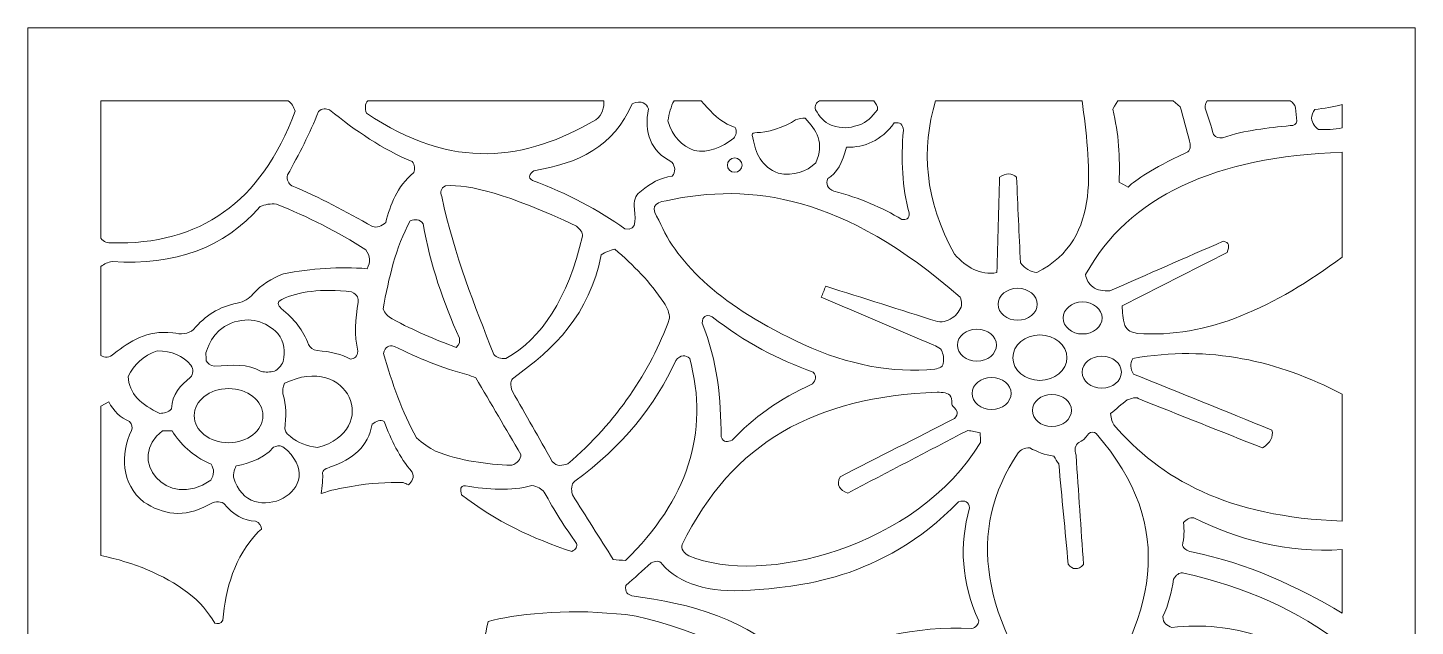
# Model space of a CAD drawing. Header units: centimetres. Extents: x -9.3 to 5, y 1.2 to 13.9.
# Drawn here: x -1.88 to 4.96, y 10.97 to 13.92 of the extents above; entities that cross this region are included whole.
import ezdxf

# ---------------------------------------------------------------- set-up
doc = ezdxf.new("R2010")
doc.units = ezdxf.units.CM
doc.header["$MEASUREMENT"] = 0
doc.layers.add('layer 1', color=7, linetype='Continuous')

msp = doc.modelspace()

# ---------------------------------------------------------------- linework, layer by layer
at = {"layer": 'layer 1', "color": 250, "lineweight": 9}
for points, knots in [([(-1.87521, 13.9212), (-1.87521, 13.9212), (4.96288, 13.9212), (4.96288, 13.9212), (4.96288, 13.9212), (4.96288, 13.9212), (4.96288, 1.18342), (4.96288, 1.18342), (4.96288, 1.18342), (4.96288, 1.18342), (-1.87521, 1.18342), (-1.87521, 1.18342), (-1.87521, 1.18342), (-1.87521, 1.18342), (-1.87521, 13.9212), (-1.87521, 13.9212)], [0, 0, 0, 0, 0.2, 0.2, 0.2, 0.2, 0.4, 0.4, 0.4, 0.4, 0.6, 0.6, 0.6, 0.6, 1, 1, 1, 1]), ([(-0.59129, 13.56122), (-0.57531, 13.54893), (-0.56342, 13.53254), (-0.55793, 13.50972), (-0.55793, 13.50972), (-0.72402, 13.05808), (-1.02917, 12.84909), (-1.46091, 12.86102), (-1.46091, 12.86102), (-1.48213, 12.85916), (-1.50021, 12.86661), (-1.51523, 12.88345), (-1.51523, 12.88345), (-1.51523, 12.88345), (-1.51523, 13.56122), (-1.51523, 13.56122), (-1.51523, 13.56122), (-1.51523, 13.56122), (-0.59129, 13.56122), (-0.59129, 13.56122)], [0, 0, 0, 0, 0.1666667, 0.1666667, 0.1666667, 0.1666667, 0.3333333, 0.3333333, 0.3333333, 0.3333333, 0.5, 0.5, 0.5, 0.5, 0.6666667, 0.6666667, 0.6666667, 0.6666667, 1, 1, 1, 1]), ([(-0.1991, 13.56122), (-0.21438, 13.54639), (-0.21396, 13.52487), (-0.20605, 13.50006), (-0.20605, 13.50006), (0.21948, 13.21349), (0.57979, 13.26502), (0.9239, 13.46786), (0.9239, 13.46786), (0.96019, 13.49229), (0.96488, 13.53015), (0.96398, 13.56122), (0.96398, 13.56122), (0.96398, 13.56122), (-0.1991, 13.56122), (-0.1991, 13.56122)], [0, 0, 0, 0, 0.2, 0.2, 0.2, 0.2, 0.4, 0.4, 0.4, 0.4, 0.6, 0.6, 0.6, 0.6, 1, 1, 1, 1]), ([(0.6182, 13.21676), (0.59993, 13.20066), (0.58706, 13.18458), (0.61177, 13.16847), (0.61177, 13.16847), (0.78563, 13.10432), (0.93706, 13.02446), (1.06808, 12.93023), (1.06808, 12.93023), (1.13421, 12.91417), (1.11801, 12.99895), (1.11308, 13.04291), (1.11308, 13.04291), (1.11253, 13.07835), (1.12484, 13.10303), (1.15003, 13.11695), (1.15003, 13.11695), (1.19288, 13.15425), (1.24107, 13.18217), (1.30106, 13.18939), (1.30106, 13.18939), (1.31768, 13.21247), (1.31713, 13.23553), (1.29946, 13.25861), (1.29946, 13.25861), (1.19261, 13.31413), (1.16206, 13.40534), (1.18377, 13.52099), (1.18377, 13.52099), (1.17385, 13.55022), (1.15188, 13.5647), (1.10344, 13.54674), (1.10344, 13.54674), (1.01501, 13.33633), (0.83519, 13.25108), (0.6182, 13.21676)], [0, 0, 0, 0, 0.1, 0.1, 0.1, 0.1, 0.2, 0.2, 0.2, 0.2, 0.3, 0.3, 0.3, 0.3, 0.4, 0.4, 0.4, 0.4, 0.5, 0.5, 0.5, 0.5, 0.6, 0.6, 0.6, 0.6, 0.7, 0.7, 0.7, 0.7, 0.8, 0.8, 0.8, 0.8, 1, 1, 1, 1]), ([(1.44383, 13.56122), (1.44845, 13.55582), (1.45677, 13.54629), (1.47218, 13.52903), (1.47218, 13.52903), (1.51216, 13.48426), (1.55614, 13.4469), (1.61117, 13.43004), (1.61117, 13.43004), (1.62106, 13.40872), (1.61624, 13.39182), (1.60474, 13.37692), (1.60474, 13.37692), (1.54402, 13.33237), (1.48094, 13.30098), (1.40952, 13.31656), (1.40952, 13.31656), (1.34742, 13.33809), (1.30285, 13.38492), (1.27937, 13.46224), (1.27937, 13.46224), (1.28571, 13.49858), (1.29431, 13.53301), (1.31035, 13.56122), (1.31035, 13.56122), (1.31035, 13.56122), (1.44383, 13.56122), (1.44383, 13.56122)], [0, 0, 0, 0, 0.125, 0.125, 0.125, 0.125, 0.25, 0.25, 0.25, 0.25, 0.375, 0.375, 0.375, 0.375, 0.5, 0.5, 0.5, 0.5, 0.625, 0.625, 0.625, 0.625, 0.75, 0.75, 0.75, 0.75, 1, 1, 1, 1]), ([(2.2939, 13.56122), (2.30542, 13.54887), (2.3143, 13.53521), (2.3125, 13.51616), (2.3125, 13.51616), (2.2827, 13.48201), (2.26328, 13.45534), (2.21851, 13.4405), (2.21851, 13.4405), (2.16466, 13.42534), (2.14781, 13.42248), (2.08354, 13.44132), (2.08354, 13.44132), (2.04955, 13.45708), (2.02626, 13.48298), (2.00722, 13.51696), (2.00722, 13.51696), (2.00148, 13.53803), (2.01219, 13.55261), (2.02639, 13.56122), (2.02639, 13.56122), (2.02639, 13.56122), (2.2939, 13.56122), (2.2939, 13.56122)], [0, 0, 0, 0, 0.1428571, 0.1428571, 0.1428571, 0.1428571, 0.2857143, 0.2857143, 0.2857143, 0.2857143, 0.4285714, 0.4285714, 0.4285714, 0.4285714, 0.5714286, 0.5714286, 0.5714286, 0.5714286, 0.7142857, 0.7142857, 0.7142857, 0.7142857, 1, 1, 1, 1]), ([(2.59926, 13.56122), (2.52644, 13.32341), (2.5448, 13.073), (2.69249, 12.80468), (2.69249, 12.80468), (2.75121, 12.74094), (2.81648, 12.69953), (2.90137, 12.71453), (2.90137, 12.71453), (2.90565, 12.8712), (2.90994, 13.02788), (2.91423, 13.18455), (2.91423, 13.18455), (2.94637, 13.206), (2.9742, 13.20601), (2.99777, 13.18455), (2.99777, 13.18455), (3.0042, 13.04398), (3.01063, 12.9034), (3.01706, 12.76282), (3.01706, 12.76282), (3.03954, 12.73384), (3.06632, 12.71776), (3.09739, 12.71453), (3.09739, 12.71453), (3.43131, 12.88182), (3.35453, 13.26244), (3.32212, 13.56122), (3.32212, 13.56122), (3.32212, 13.56122), (2.59926, 13.56122), (2.59926, 13.56122)], [0, 0, 0, 0, 0.1111111, 0.1111111, 0.1111111, 0.1111111, 0.2222222, 0.2222222, 0.2222222, 0.2222222, 0.3333333, 0.3333333, 0.3333333, 0.3333333, 0.4444444, 0.4444444, 0.4444444, 0.4444444, 0.5555556, 0.5555556, 0.5555556, 0.5555556, 0.6666667, 0.6666667, 0.6666667, 0.6666667, 0.7777778, 0.7777778, 0.7777778, 0.7777778, 1, 1, 1, 1]), ([(3.47176, 13.51937), (3.47176, 13.51937), (3.48652, 13.54513), (3.49739, 13.56122), (3.49739, 13.56122), (3.49739, 13.56122), (3.76919, 13.56122), (3.76919, 13.56122), (3.76919, 13.56122), (3.76919, 13.56122), (3.80435, 13.53225), (3.80435, 13.53225), (3.80435, 13.53225), (3.81988, 13.47539), (3.83542, 13.41851), (3.85095, 13.36163), (3.85095, 13.36163), (3.85845, 13.32728), (3.85095, 13.30798), (3.82845, 13.30368), (3.82845, 13.30368), (3.66086, 13.2224), (3.59045, 13.17464), (3.54728, 13.13627), (3.54728, 13.13627), (3.53281, 13.14432), (3.51835, 13.15237), (3.50389, 13.16041), (3.50389, 13.16041), (3.50764, 13.28008), (3.50229, 13.39973), (3.47176, 13.51937)], [0, 0, 0, 0, 0.1111111, 0.1111111, 0.1111111, 0.1111111, 0.2222222, 0.2222222, 0.2222222, 0.2222222, 0.3333333, 0.3333333, 0.3333333, 0.3333333, 0.4444444, 0.4444444, 0.4444444, 0.4444444, 0.5555556, 0.5555556, 0.5555556, 0.5555556, 0.6666667, 0.6666667, 0.6666667, 0.6666667, 0.7777778, 0.7777778, 0.7777778, 0.7777778, 1, 1, 1, 1]), ([(3.93128, 13.51535), (3.92185, 13.52439), (3.92822, 13.547), (3.93748, 13.56122), (3.93748, 13.56122), (3.93748, 13.56122), (4.347, 13.56122), (4.347, 13.56122), (4.347, 13.56122), (4.36036, 13.55326), (4.36956, 13.54227), (4.37234, 13.52661), (4.37234, 13.52661), (4.37448, 13.50488), (4.37661, 13.48315), (4.37875, 13.46142), (4.37875, 13.46142), (4.37661, 13.44532), (4.36589, 13.43782), (4.34663, 13.43889), (4.34663, 13.43889), (4.23618, 13.42762), (4.1258, 13.41677), (4.01323, 13.37934), (4.01323, 13.37934), (3.99421, 13.37506), (3.97947, 13.38043), (3.96905, 13.39543), (3.96905, 13.39543), (3.95645, 13.4354), (3.94386, 13.47537), (3.93128, 13.51535)], [0, 0, 0, 0, 0.1111111, 0.1111111, 0.1111111, 0.1111111, 0.2222222, 0.2222222, 0.2222222, 0.2222222, 0.3333333, 0.3333333, 0.3333333, 0.3333333, 0.4444444, 0.4444444, 0.4444444, 0.4444444, 0.5555556, 0.5555556, 0.5555556, 0.5555556, 0.6666667, 0.6666667, 0.6666667, 0.6666667, 0.7777778, 0.7777778, 0.7777778, 0.7777778, 1, 1, 1, 1]), ([(4.45106, 13.47511), (4.45319, 13.48958), (4.45719, 13.50407), (4.46793, 13.51857), (4.46793, 13.51857), (4.51396, 13.52361), (4.55956, 13.52993), (4.6029, 13.54312), (4.6029, 13.54312), (4.6029, 13.54312), (4.6029, 13.42759), (4.6029, 13.42759), (4.6029, 13.42759), (4.56377, 13.42027), (4.5247, 13.41762), (4.48561, 13.41958), (4.48561, 13.41958), (4.46905, 13.43105), (4.45686, 13.44862), (4.45106, 13.47511)], [0, 0, 0, 0, 0.1666667, 0.1666667, 0.1666667, 0.1666667, 0.3333333, 0.3333333, 0.3333333, 0.3333333, 0.5, 0.5, 0.5, 0.5, 0.6666667, 0.6666667, 0.6666667, 0.6666667, 1, 1, 1, 1]), ([(-0.44224, 13.5081), (-0.42406, 13.52692), (-0.40584, 13.52315), (-0.3876, 13.51616), (-0.3876, 13.51616), (-0.25939, 13.41316), (-0.1265, 13.32191), (0.0189, 13.26182), (0.0189, 13.26182), (0.0336, 13.24479), (0.0336, 13.22628), (0.02693, 13.20709), (0.02693, 13.20709), (-0.05889, 13.13641), (-0.08604, 13.04889), (-0.11126, 12.96081), (-0.11126, 12.96081), (-0.13268, 12.94312), (-0.15412, 12.93347), (-0.17552, 12.9415), (-0.17552, 12.9415), (-0.30683, 13.01467), (-0.43839, 13.0869), (-0.574, 13.14272), (-0.574, 13.14272), (-0.58903, 13.15477), (-0.60134, 13.16874), (-0.59488, 13.19583), (-0.59488, 13.19583), (-0.53836, 13.29711), (-0.48586, 13.40041), (-0.44224, 13.5081)], [0, 0, 0, 0, 0.1111111, 0.1111111, 0.1111111, 0.1111111, 0.2222222, 0.2222222, 0.2222222, 0.2222222, 0.3333333, 0.3333333, 0.3333333, 0.3333333, 0.4444444, 0.4444444, 0.4444444, 0.4444444, 0.5555556, 0.5555556, 0.5555556, 0.5555556, 0.6666667, 0.6666667, 0.6666667, 0.6666667, 0.7777778, 0.7777778, 0.7777778, 0.7777778, 1, 1, 1, 1]), ([(1.69793, 13.37852), (1.69954, 13.38335), (1.68235, 13.40693), (1.71882, 13.40427), (1.71882, 13.40427), (1.75529, 13.40162), (1.86386, 13.43108), (1.90841, 13.46786), (1.90841, 13.46786), (1.92448, 13.47349), (1.94054, 13.47591), (1.95661, 13.47511), (1.95661, 13.47511), (2.01185, 13.41695), (2.0524, 13.3531), (2.00883, 13.25618), (2.00883, 13.25618), (1.96147, 13.20966), (1.90055, 13.19034), (1.82325, 13.20387), (1.82325, 13.20387), (1.74019, 13.23627), (1.71228, 13.30318), (1.69793, 13.37852)], [0, 0, 0, 0, 0.1428571, 0.1428571, 0.1428571, 0.1428571, 0.2857143, 0.2857143, 0.2857143, 0.2857143, 0.4285714, 0.4285714, 0.4285714, 0.4285714, 0.5714286, 0.5714286, 0.5714286, 0.5714286, 0.7142857, 0.7142857, 0.7142857, 0.7142857, 1, 1, 1, 1]), ([(2.15906, 13.33265), (2.24983, 13.33012), (2.33015, 13.36416), (2.39525, 13.45177), (2.39525, 13.45177), (2.42308, 13.45711), (2.43808, 13.44531), (2.44023, 13.41636), (2.44023, 13.41636), (2.42851, 13.27089), (2.43372, 13.13315), (2.46916, 13.00911), (2.46916, 13.00911), (2.47027, 12.97685), (2.45257, 12.97474), (2.4322, 12.97692), (2.4322, 12.97692), (2.33486, 13.03513), (2.22532, 13.0829), (2.09801, 13.11535), (2.09801, 13.11535), (2.06642, 13.12984), (2.05626, 13.15077), (2.06748, 13.17812), (2.06748, 13.17812), (2.11167, 13.20227), (2.1406, 13.25701), (2.15906, 13.33265)], [0, 0, 0, 0, 0.125, 0.125, 0.125, 0.125, 0.25, 0.25, 0.25, 0.25, 0.375, 0.375, 0.375, 0.375, 0.5, 0.5, 0.5, 0.5, 0.625, 0.625, 0.625, 0.625, 0.75, 0.75, 0.75, 0.75, 1, 1, 1, 1]), ([(1.60875, 13.20871), (1.62871, 13.20871), (1.6449, 13.22457), (1.6449, 13.24413), (1.6449, 13.24413), (1.6449, 13.26368), (1.62871, 13.27954), (1.60875, 13.27954), (1.60875, 13.27954), (1.58878, 13.27954), (1.5726, 13.26368), (1.5726, 13.24413), (1.5726, 13.24413), (1.5726, 13.22457), (1.58878, 13.20871), (1.60875, 13.20871)], [0, 0, 0, 0, 0.2, 0.2, 0.2, 0.2, 0.4, 0.4, 0.4, 0.4, 0.6, 0.6, 0.6, 0.6, 1, 1, 1, 1]), ([(3.3384, 12.70487), (3.3416, 12.6802), (3.35337, 12.6598), (3.37375, 12.6437), (3.37375, 12.6437), (3.3962, 12.6265), (3.4262, 12.62438), (3.4573, 12.62439), (3.4573, 12.62439), (3.64368, 12.70594), (3.83006, 12.78749), (4.01644, 12.86905), (4.01644, 12.86905), (4.04696, 12.86407), (4.04803, 12.84288), (4.03573, 12.81433), (4.03573, 12.81433), (3.86326, 12.72633), (3.6908, 12.63834), (3.51835, 12.55035), (3.51835, 12.55035), (3.51941, 12.51977), (3.52153, 12.48867), (3.53121, 12.45376), (3.53121, 12.45376), (3.54347, 12.42744), (3.56704, 12.41995), (3.59226, 12.41514), (3.59226, 12.41514), (3.93788, 12.38686), (4.27274, 12.54746), (4.6029, 12.79048), (4.6029, 12.79048), (4.6029, 12.79048), (4.6029, 13.30809), (4.6029, 13.30809), (4.6029, 13.30809), (3.97599, 13.28556), (3.54827, 13.08993), (3.3384, 12.70487)], [0, 0, 0, 0, 0.0909091, 0.0909091, 0.0909091, 0.0909091, 0.1818182, 0.1818182, 0.1818182, 0.1818182, 0.2727273, 0.2727273, 0.2727273, 0.2727273, 0.3636364, 0.3636364, 0.3636364, 0.3636364, 0.4545455, 0.4545455, 0.4545455, 0.4545455, 0.5454545, 0.5454545, 0.5454545, 0.5454545, 0.6363636, 0.6363636, 0.6363636, 0.6363636, 0.7272727, 0.7272727, 0.7272727, 0.7272727, 0.8181818, 0.8181818, 0.8181818, 0.8181818, 1, 1, 1, 1]), ([(0.1651, 13.08959), (0.15652, 13.11106), (0.15867, 13.12983), (0.18438, 13.14272), (0.18438, 13.14272), (0.30336, 13.14815), (0.48679, 13.10516), (0.82869, 12.94312), (0.82869, 12.94312), (0.8467, 12.9279), (0.86047, 12.9122), (0.85922, 12.89482), (0.85922, 12.89482), (0.78557, 12.5868), (0.65811, 12.3889), (0.48163, 12.2912), (0.48163, 12.2912), (0.45539, 12.28907), (0.43557, 12.29551), (0.42219, 12.31051), (0.42219, 12.31051), (0.32693, 12.55239), (0.22973, 12.79078), (0.1651, 13.08959)], [0, 0, 0, 0, 0.1428571, 0.1428571, 0.1428571, 0.1428571, 0.2857143, 0.2857143, 0.2857143, 0.2857143, 0.4285714, 0.4285714, 0.4285714, 0.4285714, 0.5714286, 0.5714286, 0.5714286, 0.5714286, 0.7142857, 0.7142857, 0.7142857, 0.7142857, 1, 1, 1, 1]), ([(2.63722, 12.2767), (2.63983, 12.2488), (2.61689, 12.24413), (2.59544, 12.23807), (2.59544, 12.23807), (2.3839, 12.21874), (2.16807, 12.25951), (1.94794, 12.3604), (1.94794, 12.3604), (1.54647, 12.54605), (1.32817, 12.75209), (1.23519, 12.97209), (1.23519, 12.97209), (1.19557, 13.03002), (1.20736, 13.0622), (1.27053, 13.06866), (1.27053, 13.06866), (1.68852, 13.16042), (2.1475, 13.09473), (2.7198, 12.59381), (2.7198, 12.59381), (2.72788, 12.5718), (2.73271, 12.5498), (2.71499, 12.52782), (2.71499, 12.52782), (2.70319, 12.50339), (2.67961, 12.48783), (2.65072, 12.47631), (2.65072, 12.47631), (2.63786, 12.47201), (2.62395, 12.47092), (2.60894, 12.47309), (2.60894, 12.47309), (2.42525, 12.53104), (2.24154, 12.58898), (2.05784, 12.64693), (2.05784, 12.64693), (2.05034, 12.62923), (2.04284, 12.61152), (2.03534, 12.59381), (2.03534, 12.59381), (2.22011, 12.51493), (2.40489, 12.43606), (2.58966, 12.35719), (2.58966, 12.35719), (2.60092, 12.35128), (2.61216, 12.34538), (2.6234, 12.33948), (2.6234, 12.33948), (2.63414, 12.31941), (2.64154, 12.29888), (2.63722, 12.2767)], [0, 0, 0, 0, 0.0714286, 0.0714286, 0.0714286, 0.0714286, 0.1428571, 0.1428571, 0.1428571, 0.1428571, 0.2142857, 0.2142857, 0.2142857, 0.2142857, 0.2857143, 0.2857143, 0.2857143, 0.2857143, 0.3571429, 0.3571429, 0.3571429, 0.3571429, 0.4285714, 0.4285714, 0.4285714, 0.4285714, 0.5, 0.5, 0.5, 0.5, 0.5714286, 0.5714286, 0.5714286, 0.5714286, 0.6428571, 0.6428571, 0.6428571, 0.6428571, 0.7142857, 0.7142857, 0.7142857, 0.7142857, 0.7857143, 0.7857143, 0.7857143, 0.7857143, 0.8571429, 0.8571429, 0.8571429, 0.8571429, 1, 1, 1, 1]), ([(-1.51523, 12.74458), (-1.49786, 12.75659), (-1.47976, 12.76634), (-1.4593, 12.76926), (-1.4593, 12.76926), (-1.14975, 12.74778), (-0.9066, 12.83792), (-0.72984, 13.03968), (-0.72984, 13.03968), (-0.70494, 13.04958), (-0.67871, 13.05548), (-0.64951, 13.05256), (-0.64951, 13.05256), (-0.49461, 12.98969), (-0.34705, 12.91578), (-0.20926, 12.82721), (-0.20926, 12.82721), (-0.18676, 12.79607), (-0.18463, 12.76495), (-0.20283, 12.73384), (-0.20283, 12.73384), (-0.33996, 12.74489), (-0.47706, 12.7357), (-0.61416, 12.70809), (-0.61416, 12.70809), (-0.67264, 12.68706), (-0.72388, 12.65513), (-0.76519, 12.6083), (-0.76519, 12.6083), (-0.78245, 12.58605), (-0.81005, 12.57264), (-0.84231, 12.56322), (-0.84231, 12.56322), (-0.93259, 12.54809), (-1.00168, 12.50114), (-1.05762, 12.43445), (-1.05762, 12.43445), (-1.08468, 12.40979), (-1.12057, 12.40871), (-1.16045, 12.41835), (-1.16045, 12.41835), (-1.29003, 12.43108), (-1.37187, 12.37608), (-1.44965, 12.31533), (-1.44965, 12.31533), (-1.47471, 12.29324), (-1.496, 12.29335), (-1.51523, 12.30608), (-1.51523, 12.30608), (-1.51523, 12.30608), (-1.51523, 12.74458), (-1.51523, 12.74458)], [0, 0, 0, 0, 0.0714286, 0.0714286, 0.0714286, 0.0714286, 0.1428571, 0.1428571, 0.1428571, 0.1428571, 0.2142857, 0.2142857, 0.2142857, 0.2142857, 0.2857143, 0.2857143, 0.2857143, 0.2857143, 0.3571429, 0.3571429, 0.3571429, 0.3571429, 0.4285714, 0.4285714, 0.4285714, 0.4285714, 0.5, 0.5, 0.5, 0.5, 0.5714286, 0.5714286, 0.5714286, 0.5714286, 0.6428571, 0.6428571, 0.6428571, 0.6428571, 0.7142857, 0.7142857, 0.7142857, 0.7142857, 0.7857143, 0.7857143, 0.7857143, 0.7857143, 0.8571429, 0.8571429, 0.8571429, 0.8571429, 1, 1, 1, 1]), ([(0.00926, 12.96887), (0.03441, 12.97908), (0.05689, 12.97856), (0.07352, 12.95438), (0.07352, 12.95438), (0.10846, 12.75242), (0.174, 12.56725), (0.25186, 12.39099), (0.25186, 12.39099), (0.25456, 12.37598), (0.25456, 12.36096), (0.23581, 12.34592), (0.23581, 12.34592), (0.13457, 12.38322), (0.03064, 12.42724), (-0.07912, 12.48596), (-0.07912, 12.48596), (-0.09972, 12.49885), (-0.11633, 12.51441), (-0.1241, 12.53586), (-0.1241, 12.53586), (-0.09546, 12.68813), (-0.06244, 12.8382), (0.00926, 12.96887)], [0, 0, 0, 0, 0.1428571, 0.1428571, 0.1428571, 0.1428571, 0.2857143, 0.2857143, 0.2857143, 0.2857143, 0.4285714, 0.4285714, 0.4285714, 0.4285714, 0.5714286, 0.5714286, 0.5714286, 0.5714286, 0.7142857, 0.7142857, 0.7142857, 0.7142857, 1, 1, 1, 1]), ([(0.51377, 12.12862), (0.5009, 12.16188), (0.50305, 12.1844), (0.52019, 12.19622), (0.52019, 12.19622), (0.71908, 12.33911), (0.8936, 12.50792), (0.95079, 12.80145), (0.95079, 12.80145), (0.97113, 12.81537), (0.99363, 12.82503), (1.01827, 12.83043), (1.01827, 12.83043), (1.10867, 12.75082), (1.19465, 12.66751), (1.25929, 12.56644), (1.25929, 12.56644), (1.2775, 12.54067), (1.28712, 12.51492), (1.28822, 12.48918), (1.28822, 12.48918), (1.19167, 12.22284), (1.02911, 11.98182), (0.78691, 11.77126), (0.78691, 11.77126), (0.75983, 11.76461), (0.73247, 11.75579), (0.70979, 11.78415), (0.70979, 11.78415), (0.64445, 11.89897), (0.5791, 12.0138), (0.51377, 12.12862)], [0, 0, 0, 0, 0.1111111, 0.1111111, 0.1111111, 0.1111111, 0.2222222, 0.2222222, 0.2222222, 0.2222222, 0.3333333, 0.3333333, 0.3333333, 0.3333333, 0.4444444, 0.4444444, 0.4444444, 0.4444444, 0.5555556, 0.5555556, 0.5555556, 0.5555556, 0.6666667, 0.6666667, 0.6666667, 0.6666667, 0.7777778, 0.7777778, 0.7777778, 0.7777778, 1, 1, 1, 1]), ([(-0.62603, 12.53747), (-0.64108, 12.55409), (-0.65076, 12.57018), (-0.62282, 12.58253), (-0.62282, 12.58253), (-0.54088, 12.62146), (-0.42949, 12.63641), (-0.27897, 12.61955), (-0.27897, 12.61955), (-0.24916, 12.6049), (-0.24449, 12.58693), (-0.24684, 12.56804), (-0.24684, 12.56804), (-0.26144, 12.4857), (-0.26599, 12.4047), (-0.24844, 12.3266), (-0.24844, 12.3266), (-0.25113, 12.30193), (-0.26345, 12.28906), (-0.2854, 12.28796), (-0.2854, 12.28796), (-0.3276, 12.31129), (-0.38143, 12.32584), (-0.44929, 12.32982), (-0.44929, 12.32982), (-0.47025, 12.33499), (-0.48512, 12.34453), (-0.49106, 12.3604), (-0.49106, 12.3604), (-0.51738, 12.42775), (-0.56116, 12.48731), (-0.62603, 12.53747)], [0, 0, 0, 0, 0.1111111, 0.1111111, 0.1111111, 0.1111111, 0.2222222, 0.2222222, 0.2222222, 0.2222222, 0.3333333, 0.3333333, 0.3333333, 0.3333333, 0.4444444, 0.4444444, 0.4444444, 0.4444444, 0.5555556, 0.5555556, 0.5555556, 0.5555556, 0.6666667, 0.6666667, 0.6666667, 0.6666667, 0.7777778, 0.7777778, 0.7777778, 0.7777778, 1, 1, 1, 1]), ([(3.00355, 12.47952), (3.05675, 12.47952), (3.09995, 12.51484), (3.09995, 12.55838), (3.09995, 12.55838), (3.09995, 12.60194), (3.05675, 12.63726), (3.00355, 12.63726), (3.00355, 12.63726), (2.95032, 12.63726), (2.90714, 12.60194), (2.90714, 12.55838), (2.90714, 12.55838), (2.90714, 12.51484), (2.95032, 12.47952), (3.00355, 12.47952)], [0, 0, 0, 0, 0.2, 0.2, 0.2, 0.2, 0.4, 0.4, 0.4, 0.4, 0.6, 0.6, 0.6, 0.6, 1, 1, 1, 1]), ([(3.32329, 12.41191), (3.37649, 12.41191), (3.41969, 12.44723), (3.41969, 12.49077), (3.41969, 12.49077), (3.41969, 12.53433), (3.37649, 12.56965), (3.32329, 12.56965), (3.32329, 12.56965), (3.27006, 12.56965), (3.22688, 12.53433), (3.22688, 12.49077), (3.22688, 12.49077), (3.22688, 12.44723), (3.27006, 12.41191), (3.32329, 12.41191)], [0, 0, 0, 0, 0.2, 0.2, 0.2, 0.2, 0.4, 0.4, 0.4, 0.4, 0.6, 0.6, 0.6, 0.6, 1, 1, 1, 1]), ([(-0.99718, 12.31855), (-0.99075, 12.32982), (-0.96985, 12.42857), (-0.87346, 12.46503), (-0.87346, 12.46503), (-0.77707, 12.50149), (-0.70424, 12.47305), (-0.64209, 12.41513), (-0.64209, 12.41513), (-0.60756, 12.36747), (-0.60811, 12.3286), (-0.61639, 12.2767), (-0.61639, 12.2767), (-0.62658, 12.25416), (-0.64106, 12.2381), (-0.65977, 12.22841), (-0.65977, 12.22841), (-0.68175, 12.22305), (-0.70371, 12.2236), (-0.72565, 12.22679), (-0.72565, 12.22679), (-0.7902, 12.26723), (-0.86517, 12.25944), (-0.95541, 12.25256), (-0.95541, 12.25256), (-0.97523, 12.2574), (-0.98863, 12.26651), (-0.99558, 12.27992), (-0.99558, 12.27992), (-0.99611, 12.2928), (-0.99665, 12.30568), (-0.99718, 12.31855)], [0, 0, 0, 0, 0.1111111, 0.1111111, 0.1111111, 0.1111111, 0.2222222, 0.2222222, 0.2222222, 0.2222222, 0.3333333, 0.3333333, 0.3333333, 0.3333333, 0.4444444, 0.4444444, 0.4444444, 0.4444444, 0.5555556, 0.5555556, 0.5555556, 0.5555556, 0.6666667, 0.6666667, 0.6666667, 0.6666667, 0.7777778, 0.7777778, 0.7777778, 0.7777778, 1, 1, 1, 1]), ([(1.44825, 12.46503), (1.44983, 12.49936), (1.46643, 12.5101), (1.49805, 12.49722), (1.49805, 12.49722), (1.65723, 12.37181), (1.82405, 12.28462), (1.99613, 12.22359), (1.99613, 12.22359), (2.01657, 12.20428), (2.00689, 12.18497), (1.99292, 12.16564), (1.99292, 12.16564), (1.82647, 12.0916), (1.69819, 11.99717), (1.59606, 11.88878), (1.59606, 11.88878), (1.57463, 11.8796), (1.55425, 11.87529), (1.54144, 11.90487), (1.54144, 11.90487), (1.54233, 12.0916), (1.52451, 12.27832), (1.44825, 12.46503)], [0, 0, 0, 0, 0.1428571, 0.1428571, 0.1428571, 0.1428571, 0.2857143, 0.2857143, 0.2857143, 0.2857143, 0.4285714, 0.4285714, 0.4285714, 0.4285714, 0.5714286, 0.5714286, 0.5714286, 0.5714286, 0.7142857, 0.7142857, 0.7142857, 0.7142857, 1, 1, 1, 1]), ([(2.80271, 12.2783), (2.85592, 12.2783), (2.89911, 12.31362), (2.89911, 12.35717), (2.89911, 12.35717), (2.89911, 12.40072), (2.85592, 12.43604), (2.80271, 12.43604), (2.80271, 12.43604), (2.74949, 12.43604), (2.7063, 12.40072), (2.7063, 12.35717), (2.7063, 12.35717), (2.7063, 12.31362), (2.74949, 12.2783), (2.80271, 12.2783)], [0, 0, 0, 0, 0.2, 0.2, 0.2, 0.2, 0.4, 0.4, 0.4, 0.4, 0.6, 0.6, 0.6, 0.6, 1, 1, 1, 1]), ([(3.11279, 12.18334), (3.18644, 12.18334), (3.24615, 12.23345), (3.24615, 12.29522), (3.24615, 12.29522), (3.24615, 12.35698), (3.18644, 12.40708), (3.11279, 12.40708), (3.11279, 12.40708), (3.03916, 12.40708), (2.97944, 12.35698), (2.97944, 12.29522), (2.97944, 12.29522), (2.97944, 12.23345), (3.03916, 12.18334), (3.11279, 12.18334)], [0, 0, 0, 0, 0.2, 0.2, 0.2, 0.2, 0.4, 0.4, 0.4, 0.4, 0.6, 0.6, 0.6, 0.6, 1, 1, 1, 1]), ([(-1.07108, 12.25899), (-1.05715, 12.23648), (-1.05823, 12.2161), (-1.0743, 12.19783), (-1.0743, 12.19783), (-1.12148, 12.15927), (-1.16331, 12.11639), (-1.16749, 12.0433), (-1.16749, 12.0433), (-1.18322, 12.02375), (-1.2036, 12.02281), (-1.22372, 12.02077), (-1.22372, 12.02077), (-1.31504, 12.06263), (-1.37822, 12.11791), (-1.37958, 12.20266), (-1.37958, 12.20266), (-1.35066, 12.25952), (-1.30833, 12.30564), (-1.23658, 12.3282), (-1.23658, 12.3282), (-1.16641, 12.32874), (-1.11123, 12.30566), (-1.07108, 12.25899)], [0, 0, 0, 0, 0.1428571, 0.1428571, 0.1428571, 0.1428571, 0.2857143, 0.2857143, 0.2857143, 0.2857143, 0.4285714, 0.4285714, 0.4285714, 0.4285714, 0.5714286, 0.5714286, 0.5714286, 0.5714286, 0.7142857, 0.7142857, 0.7142857, 0.7142857, 1, 1, 1, 1]), ([(-0.61799, 12.11734), (-0.61934, 12.13371), (-0.61936, 12.15032), (-0.60996, 12.16886), (-0.60996, 12.16886), (-0.29475, 12.32195), (-0.12878, 11.93853), (-0.44768, 11.85176), (-0.44768, 11.85176), (-0.49797, 11.85931), (-0.54364, 11.87534), (-0.58104, 11.90648), (-0.58104, 11.90648), (-0.59149, 11.91458), (-0.60226, 11.92172), (-0.60835, 11.94511), (-0.60835, 11.94511), (-0.60112, 12.00252), (-0.59952, 12.05995), (-0.61799, 12.11734)], [0, 0, 0, 0, 0.1666667, 0.1666667, 0.1666667, 0.1666667, 0.3333333, 0.3333333, 0.3333333, 0.3333333, 0.5, 0.5, 0.5, 0.5, 0.6666667, 0.6666667, 0.6666667, 0.6666667, 1, 1, 1, 1]), ([(-0.12151, 12.31533), (-0.11523, 12.34992), (-0.09622, 12.35904), (-0.06849, 12.35074), (-0.06849, 12.35074), (0.04873, 12.29453), (0.16667, 12.24276), (0.2882, 12.21231), (0.2882, 12.21231), (0.30318, 12.20695), (0.31818, 12.20159), (0.33318, 12.19622), (0.33318, 12.19622), (0.40708, 12.07013), (0.481, 11.94404), (0.55491, 11.81795), (0.55491, 11.81795), (0.5549, 11.79381), (0.5399, 11.77611), (0.50992, 11.76483), (0.50992, 11.76483), (0.3846, 11.76979), (0.25926, 11.78615), (0.13396, 11.83405), (0.13396, 11.83405), (0.10288, 11.85149), (0.07181, 11.87403), (0.04077, 11.90004), (0.04077, 11.90004), (-0.03022, 12.02882), (-0.08055, 12.16939), (-0.12151, 12.31533)], [0, 0, 0, 0, 0.1111111, 0.1111111, 0.1111111, 0.1111111, 0.2222222, 0.2222222, 0.2222222, 0.2222222, 0.3333333, 0.3333333, 0.3333333, 0.3333333, 0.4444444, 0.4444444, 0.4444444, 0.4444444, 0.5555556, 0.5555556, 0.5555556, 0.5555556, 0.6666667, 0.6666667, 0.6666667, 0.6666667, 0.7777778, 0.7777778, 0.7777778, 0.7777778, 1, 1, 1, 1]), ([(0.82163, 11.68596), (0.80124, 11.67204), (0.8034, 11.64682), (0.80877, 11.61996), (0.80877, 11.61996), (0.87572, 11.51373), (0.94266, 11.40749), (1.00961, 11.30126), (1.00961, 11.30126), (1.02996, 11.29912), (1.05031, 11.29697), (1.07067, 11.29482), (1.07067, 11.29482), (1.37438, 11.59313), (1.48618, 11.92417), (1.38718, 12.29118), (1.38718, 12.29118), (1.36602, 12.30861), (1.34351, 12.3113), (1.3181, 12.28152), (1.3181, 12.28152), (1.219, 12.06011), (1.05779, 11.8601), (0.82163, 11.68596)], [0, 0, 0, 0, 0.1428571, 0.1428571, 0.1428571, 0.1428571, 0.2857143, 0.2857143, 0.2857143, 0.2857143, 0.4285714, 0.4285714, 0.4285714, 0.4285714, 0.5714286, 0.5714286, 0.5714286, 0.5714286, 0.7142857, 0.7142857, 0.7142857, 0.7142857, 1, 1, 1, 1]), ([(3.57393, 12.21391), (3.55785, 12.23965), (3.55679, 12.26541), (3.57072, 12.29117), (3.57072, 12.29117), (3.94928, 12.35927), (4.2874, 12.27894), (4.6029, 12.11535), (4.6029, 12.11535), (4.6029, 12.11535), (4.6029, 11.48971), (4.6029, 11.48971), (4.6029, 11.48971), (4.0365, 11.50994), (3.70432, 11.69917), (3.47753, 11.96442), (3.47753, 11.96442), (3.47058, 11.97675), (3.46415, 11.99124), (3.46146, 12.02075), (3.46146, 12.02075), (3.48877, 12.04275), (3.51608, 12.06475), (3.5434, 12.08675), (3.5434, 12.08675), (3.56394, 12.09346), (3.58667, 12.1048), (3.59803, 12.09319), (3.59803, 12.09319), (3.80208, 12.01217), (4.00613, 11.93116), (4.21019, 11.85013), (4.21019, 11.85013), (4.24929, 11.87536), (4.26481, 11.90487), (4.25679, 11.93867), (4.25679, 11.93867), (4.02917, 12.03042), (3.80155, 12.12216), (3.57393, 12.21391)], [0, 0, 0, 0, 0.0909091, 0.0909091, 0.0909091, 0.0909091, 0.1818182, 0.1818182, 0.1818182, 0.1818182, 0.2727273, 0.2727273, 0.2727273, 0.2727273, 0.3636364, 0.3636364, 0.3636364, 0.3636364, 0.4545455, 0.4545455, 0.4545455, 0.4545455, 0.5454545, 0.5454545, 0.5454545, 0.5454545, 0.6363636, 0.6363636, 0.6363636, 0.6363636, 0.7272727, 0.7272727, 0.7272727, 0.7272727, 0.8181818, 0.8181818, 0.8181818, 0.8181818, 1, 1, 1, 1]), ([(3.41808, 12.14471), (3.47129, 12.14471), (3.51448, 12.18003), (3.51448, 12.22357), (3.51448, 12.22357), (3.51448, 12.26713), (3.47129, 12.30245), (3.41808, 12.30245), (3.41808, 12.30245), (3.36485, 12.30245), (3.32167, 12.26713), (3.32167, 12.22357), (3.32167, 12.22357), (3.32167, 12.18003), (3.36485, 12.14471), (3.41808, 12.14471)], [0, 0, 0, 0, 0.2, 0.2, 0.2, 0.2, 0.4, 0.4, 0.4, 0.4, 0.6, 0.6, 0.6, 0.6, 1, 1, 1, 1]), ([(2.87501, 12.04008), (2.92822, 12.04008), (2.97141, 12.0754), (2.97141, 12.11894), (2.97141, 12.11894), (2.97141, 12.1625), (2.92822, 12.19782), (2.87501, 12.19782), (2.87501, 12.19782), (2.82178, 12.19782), (2.7786, 12.1625), (2.7786, 12.11894), (2.7786, 12.11894), (2.7786, 12.0754), (2.82178, 12.04008), (2.87501, 12.04008)], [0, 0, 0, 0, 0.2, 0.2, 0.2, 0.2, 0.4, 0.4, 0.4, 0.4, 0.6, 0.6, 0.6, 0.6, 1, 1, 1, 1]), ([(-0.88566, 11.87589), (-0.79214, 11.87589), (-0.7163, 11.93573), (-0.7163, 12.0095), (-0.7163, 12.0095), (-0.7163, 12.08327), (-0.79214, 12.1431), (-0.88566, 12.1431), (-0.88566, 12.1431), (-0.97918, 12.1431), (-1.05502, 12.08327), (-1.05502, 12.0095), (-1.05502, 12.0095), (-1.05502, 11.93573), (-0.97918, 11.87589), (-0.88566, 11.87589)], [0, 0, 0, 0, 0.2, 0.2, 0.2, 0.2, 0.4, 0.4, 0.4, 0.4, 0.6, 0.6, 0.6, 0.6, 1, 1, 1, 1]), ([(2.67899, 12.08516), (2.67498, 12.04921), (2.68728, 12.06477), (2.7047, 12.02881), (2.7047, 12.02881), (2.70791, 12.01756), (2.70361, 12.00629), (2.69184, 11.99501), (2.69184, 11.99501), (2.50386, 11.89951), (2.31587, 11.80401), (2.12789, 11.70849), (2.12789, 11.70849), (2.10888, 11.66684), (2.12548, 11.64177), (2.16644, 11.62801), (2.16644, 11.62801), (2.36354, 11.73103), (2.56063, 11.83405), (2.75772, 11.93706), (2.75772, 11.93706), (2.77807, 11.93277), (2.79841, 11.92848), (2.81877, 11.92418), (2.81877, 11.92418), (2.81931, 11.90862), (2.81984, 11.89307), (2.82038, 11.87751), (2.82038, 11.87751), (2.50698, 11.35936), (1.74255, 11.16649), (1.38317, 11.31895), (1.38317, 11.31895), (1.36068, 11.32862), (1.34099, 11.35597), (1.35023, 11.37368), (1.35023, 11.37368), (1.59636, 11.87808), (2.00493, 12.10181), (2.60669, 12.1254), (2.60669, 12.1254), (2.63397, 12.12404), (2.66222, 12.12391), (2.67417, 12.10286), (2.67417, 12.10286), (2.67578, 12.09696), (2.67739, 12.09105), (2.67899, 12.08516)], [0, 0, 0, 0, 0.0769231, 0.0769231, 0.0769231, 0.0769231, 0.1538462, 0.1538462, 0.1538462, 0.1538462, 0.2307692, 0.2307692, 0.2307692, 0.2307692, 0.3076923, 0.3076923, 0.3076923, 0.3076923, 0.3846154, 0.3846154, 0.3846154, 0.3846154, 0.4615385, 0.4615385, 0.4615385, 0.4615385, 0.5384615, 0.5384615, 0.5384615, 0.5384615, 0.6153846, 0.6153846, 0.6153846, 0.6153846, 0.6923077, 0.6923077, 0.6923077, 0.6923077, 0.7692308, 0.7692308, 0.7692308, 0.7692308, 0.8461538, 0.8461538, 0.8461538, 0.8461538, 1, 1, 1, 1]), ([(3.17225, 11.95638), (3.22546, 11.95638), (3.26865, 11.9917), (3.26865, 12.03524), (3.26865, 12.03524), (3.26865, 12.0788), (3.22546, 12.11412), (3.17225, 12.11412), (3.17225, 12.11412), (3.11902, 12.11412), (3.07584, 12.0788), (3.07584, 12.03524), (3.07584, 12.03524), (3.07584, 11.9917), (3.11902, 11.95638), (3.17225, 11.95638)], [0, 0, 0, 0, 0.2, 0.2, 0.2, 0.2, 0.4, 0.4, 0.4, 0.4, 0.6, 0.6, 0.6, 0.6, 1, 1, 1, 1]), ([(-1.51523, 12.05551), (-1.51523, 12.05551), (-1.47598, 12.0771), (-1.47598, 12.0771), (-1.47598, 12.0771), (-1.45241, 12.03202), (-1.41814, 11.99984), (-1.37315, 11.98052), (-1.37315, 11.98052), (-1.36138, 11.96604), (-1.35818, 11.95155), (-1.36351, 11.93706), (-1.36351, 11.93706), (-1.41909, 11.8189), (-1.41509, 11.67406), (-1.30326, 11.58376), (-1.30326, 11.58376), (-1.20996, 11.52332), (-1.10768, 11.50158), (-0.98432, 11.57006), (-0.98432, 11.57006), (-0.95728, 11.58537), (-0.93158, 11.59129), (-0.9088, 11.5765), (-0.9088, 11.5765), (-0.86115, 11.51962), (-0.80921, 11.49065), (-0.75296, 11.48958), (-0.75296, 11.48958), (-0.7331, 11.48221), (-0.72511, 11.46744), (-0.72255, 11.44923), (-0.72255, 11.44923), (-0.72255, 11.44923), (-0.74012, 11.43607), (-0.74012, 11.43607), (-0.74012, 11.43607), (-0.85688, 11.31023), (-0.89962, 11.16025), (-0.91385, 11.00093), (-0.91385, 11.00093), (-0.92472, 10.98265), (-0.93862, 10.98126), (-0.95394, 10.98755), (-0.95394, 10.98755), (-0.9859, 11.04035), (-1.02443, 11.09203), (-1.08758, 11.13818), (-1.08758, 11.13818), (-1.20648, 11.2274), (-1.35181, 11.28488), (-1.51523, 11.32059), (-1.51523, 11.32059), (-1.51523, 11.32059), (-1.51523, 12.05551), (-1.51523, 12.05551)], [0, 0, 0, 0, 0.0666667, 0.0666667, 0.0666667, 0.0666667, 0.1333333, 0.1333333, 0.1333333, 0.1333333, 0.2, 0.2, 0.2, 0.2, 0.2666667, 0.2666667, 0.2666667, 0.2666667, 0.3333333, 0.3333333, 0.3333333, 0.3333333, 0.4, 0.4, 0.4, 0.4, 0.4666667, 0.4666667, 0.4666667, 0.4666667, 0.5333333, 0.5333333, 0.5333333, 0.5333333, 0.6, 0.6, 0.6, 0.6, 0.6666667, 0.6666667, 0.6666667, 0.6666667, 0.7333333, 0.7333333, 0.7333333, 0.7333333, 0.8, 0.8, 0.8, 0.8, 0.8666667, 0.8666667, 0.8666667, 0.8666667, 1, 1, 1, 1]), ([(-0.42854, 11.62507), (-0.42482, 11.65552), (-0.41982, 11.70834), (-0.42197, 11.72298), (-0.42197, 11.72298), (-0.42488, 11.74279), (-0.40073, 11.74997), (-0.38341, 11.75679), (-0.38341, 11.75679), (-0.27388, 11.79419), (-0.19732, 11.85722), (-0.17775, 11.96764), (-0.17775, 11.96764), (-0.15794, 11.98163), (-0.13814, 11.99238), (-0.1183, 11.98052), (-0.1183, 11.98052), (-0.08331, 11.88903), (-0.04517, 11.80532), (0.01987, 11.73103), (0.01987, 11.73103), (0.0303, 11.70529), (0.02008, 11.68548), (0.00051, 11.66838), (0.00051, 11.66838), (-0.0096, 11.6735), (-0.01495, 11.67538), (-0.02517, 11.68041), (-0.02517, 11.68041), (-0.10442, 11.67989), (-0.18415, 11.67882), (-0.27908, 11.66033), (-0.27908, 11.66033), (-0.33398, 11.65368), (-0.38327, 11.64137), (-0.42854, 11.62507)], [0, 0, 0, 0, 0.1, 0.1, 0.1, 0.1, 0.2, 0.2, 0.2, 0.2, 0.3, 0.3, 0.3, 0.3, 0.4, 0.4, 0.4, 0.4, 0.5, 0.5, 0.5, 0.5, 0.6, 0.6, 0.6, 0.6, 0.7, 0.7, 0.7, 0.7, 0.8, 0.8, 0.8, 0.8, 1, 1, 1, 1]), ([(-1.21149, 11.93545), (-1.19569, 11.93518), (-1.17989, 11.93491), (-1.16408, 11.93465), (-1.16408, 11.93465), (-1.12333, 11.87059), (-1.0678, 11.81226), (-0.97129, 11.76966), (-0.97129, 11.76966), (-0.95474, 11.74567), (-0.9573, 11.71912), (-0.97289, 11.69079), (-0.97289, 11.69079), (-1.19295, 11.53764), (-1.39358, 11.79874), (-1.21149, 11.93545)], [0, 0, 0, 0, 0.2, 0.2, 0.2, 0.2, 0.4, 0.4, 0.4, 0.4, 0.6, 0.6, 0.6, 0.6, 1, 1, 1, 1]), ([(3.00515, 11.826), (3.01959, 11.8405), (3.03563, 11.85286), (3.06299, 11.85014), (3.06299, 11.85014), (3.0994, 11.83186), (3.13686, 11.81525), (3.18189, 11.8099), (3.18189, 11.8099), (3.18993, 11.79703), (3.19796, 11.78416), (3.20599, 11.77128), (3.20599, 11.77128), (3.22152, 11.60656), (3.23705, 11.44184), (3.25258, 11.27711), (3.25258, 11.27711), (3.27559, 11.24867), (3.30077, 11.24813), (3.3281, 11.2755), (3.3281, 11.2755), (3.31578, 11.45524), (3.30346, 11.63498), (3.29115, 11.81473), (3.29115, 11.81473), (3.28096, 11.84208), (3.28578, 11.86301), (3.30561, 11.87751), (3.30561, 11.87751), (3.33935, 11.89843), (3.32862, 11.89145), (3.35381, 11.92097), (3.35381, 11.92097), (3.36611, 11.92956), (3.37842, 11.92955), (3.39076, 11.92097), (3.39076, 11.92097), (3.79568, 11.45683), (3.68295, 11.00747), (3.31865, 10.49963), (3.31865, 10.49963), (3.28436, 10.45886), (3.25007, 10.46102), (3.21581, 10.50606), (3.21581, 10.50606), (2.81993, 11.00613), (2.74973, 11.44613), (3.00515, 11.826)], [0, 0, 0, 0, 0.0769231, 0.0769231, 0.0769231, 0.0769231, 0.1538462, 0.1538462, 0.1538462, 0.1538462, 0.2307692, 0.2307692, 0.2307692, 0.2307692, 0.3076923, 0.3076923, 0.3076923, 0.3076923, 0.3846154, 0.3846154, 0.3846154, 0.3846154, 0.4615385, 0.4615385, 0.4615385, 0.4615385, 0.5384615, 0.5384615, 0.5384615, 0.5384615, 0.6153846, 0.6153846, 0.6153846, 0.6153846, 0.6923077, 0.6923077, 0.6923077, 0.6923077, 0.7692308, 0.7692308, 0.7692308, 0.7692308, 0.8461538, 0.8461538, 0.8461538, 0.8461538, 1, 1, 1, 1]), ([(-0.86042, 11.70608), (-0.86549, 11.71413), (-0.85347, 11.76242), (-0.84596, 11.76242), (-0.84596, 11.76242), (-0.83845, 11.76242), (-0.71395, 11.78736), (-0.66441, 11.85416), (-0.66441, 11.85416), (-0.64848, 11.8602), (-0.63896, 11.86383), (-0.61781, 11.85658), (-0.61781, 11.85658), (-0.36291, 11.6499), (-0.78928, 11.43693), (-0.86042, 11.70608)], [0, 0, 0, 0, 0.2, 0.2, 0.2, 0.2, 0.4, 0.4, 0.4, 0.4, 0.6, 0.6, 0.6, 0.6, 1, 1, 1, 1]), ([(0.26249, 11.61996), (0.25599, 11.64415), (0.25383, 11.6651), (0.28177, 11.66342), (0.28177, 11.66342), (0.39451, 11.64476), (0.50538, 11.63641), (0.60954, 11.66503), (0.60954, 11.66503), (0.63711, 11.66154), (0.65585, 11.64919), (0.6706, 11.63285), (0.6706, 11.63285), (0.7188, 11.54138), (0.77288, 11.45874), (0.82966, 11.38012), (0.82966, 11.38012), (0.83448, 11.36457), (0.82643, 11.35115), (0.80556, 11.33988), (0.80556, 11.33988), (0.61516, 11.4032), (0.43144, 11.48799), (0.26249, 11.61996)], [0, 0, 0, 0, 0.1428571, 0.1428571, 0.1428571, 0.1428571, 0.2857143, 0.2857143, 0.2857143, 0.2857143, 0.4285714, 0.4285714, 0.4285714, 0.4285714, 0.5714286, 0.5714286, 0.5714286, 0.5714286, 0.7142857, 0.7142857, 0.7142857, 0.7142857, 1, 1, 1, 1]), ([(2.71177, 11.58455), (2.74496, 11.59422), (2.76317, 11.58456), (2.7664, 11.55557), (2.7664, 11.55557), (2.71498, 11.37203), (2.72567, 11.18652), (2.81139, 10.99863), (2.81139, 10.99863), (2.81031, 10.97931), (2.79852, 10.96644), (2.77604, 10.96), (2.77604, 10.96), (2.50297, 10.97363), (2.23186, 10.91528), (1.96304, 10.77006), (1.96304, 10.77006), (1.93734, 10.76358), (1.9127, 10.7614), (1.89556, 10.78937), (1.89556, 10.78937), (1.67121, 11.00565), (1.39482, 11.08517), (1.10183, 11.12097), (1.10183, 11.12097), (1.08251, 11.12847), (1.06643, 11.13919), (1.07291, 11.17248), (1.07291, 11.17248), (1.11415, 11.2095), (1.15539, 11.24652), (1.19663, 11.28354), (1.19663, 11.28354), (1.21806, 11.29272), (1.23844, 11.29814), (1.25125, 11.2771), (1.25125, 11.2771), (1.33825, 11.18238), (1.47419, 11.13368), (1.68618, 11.14942), (1.68618, 11.14942), (1.90531, 11.1657), (2.33109, 11.19201), (2.71177, 11.58455)], [0, 0, 0, 0, 0.0833333, 0.0833333, 0.0833333, 0.0833333, 0.1666667, 0.1666667, 0.1666667, 0.1666667, 0.25, 0.25, 0.25, 0.25, 0.3333333, 0.3333333, 0.3333333, 0.3333333, 0.4166667, 0.4166667, 0.4166667, 0.4166667, 0.5, 0.5, 0.5, 0.5, 0.5833333, 0.5833333, 0.5833333, 0.5833333, 0.6666667, 0.6666667, 0.6666667, 0.6666667, 0.75, 0.75, 0.75, 0.75, 0.8333333, 0.8333333, 0.8333333, 0.8333333, 1, 1, 1, 1]), ([(3.82042, 11.48314), (3.83595, 11.49711), (3.85199, 11.50893), (3.87183, 11.50567), (3.87183, 11.50567), (4.08953, 11.39835), (4.32612, 11.33125), (4.6029, 11.34965), (4.6029, 11.34965), (4.6029, 11.34965), (4.6029, 11.03521), (4.6029, 11.03521), (4.6029, 11.03521), (4.38066, 11.16992), (4.13967, 11.27955), (3.86059, 11.33827), (3.86059, 11.33827), (3.83702, 11.3442), (3.82201, 11.35439), (3.81559, 11.36884), (3.81559, 11.36884), (3.82244, 11.40693), (3.82644, 11.44506), (3.82042, 11.48314)], [0, 0, 0, 0, 0.1428571, 0.1428571, 0.1428571, 0.1428571, 0.2857143, 0.2857143, 0.2857143, 0.2857143, 0.4285714, 0.4285714, 0.4285714, 0.4285714, 0.5714286, 0.5714286, 0.5714286, 0.5714286, 0.7142857, 0.7142857, 0.7142857, 0.7142857, 1, 1, 1, 1]), ([(3.77221, 11.20306), (3.78453, 11.22451), (3.79898, 11.23524), (3.81559, 11.23525), (3.81559, 11.23525), (4.12481, 11.1655), (4.38854, 11.04843), (4.6029, 10.87984), (4.6029, 10.87984), (4.6029, 10.87984), (4.6029, 10.70255), (4.6029, 10.70255), (4.6029, 10.70255), (4.34343, 10.89899), (4.06636, 11.00245), (3.76257, 10.96482), (3.76257, 10.96482), (3.74184, 10.97681), (3.71769, 10.98532), (3.71919, 11.01955), (3.71919, 11.01955), (3.74761, 11.07802), (3.76099, 11.14027), (3.77221, 11.20306)], [0, 0, 0, 0, 0.1428571, 0.1428571, 0.1428571, 0.1428571, 0.2857143, 0.2857143, 0.2857143, 0.2857143, 0.4285714, 0.4285714, 0.4285714, 0.4285714, 0.5714286, 0.5714286, 0.5714286, 0.5714286, 0.7142857, 0.7142857, 0.7142857, 0.7142857, 1, 1, 1, 1]), ([(0.39351, 10.99452), (0.5166, 11.02972), (0.77702, 11.05912), (1.02632, 11.03242), (1.02632, 11.03242), (1.25729, 11.02513), (1.72496, 10.81057), (1.77506, 10.74913), (1.77506, 10.74913), (1.82516, 10.68769), (1.79835, 10.69522), (1.77665, 10.67669), (1.77665, 10.67669), (1.73617, 10.66038), (1.69393, 10.66187), (1.65134, 10.66704), (1.65134, 10.66704), (1.32438, 10.78514), (0.92813, 10.83318), (0.63747, 10.60208), (0.63747, 10.60208), (0.52257, 10.61419), (0.39941, 10.60386), (0.27216, 10.58255), (0.27216, 10.58255), (0.2219, 10.57295), (0.21862, 10.59867), (0.22205, 10.62941), (0.22205, 10.62941), (0.26364, 10.66797), (0.30257, 10.71326), (0.33564, 10.77334), (0.33564, 10.77334), (0.35675, 10.84691), (0.37961, 10.92031), (0.39351, 10.99452)], [0, 0, 0, 0, 0.1, 0.1, 0.1, 0.1, 0.2, 0.2, 0.2, 0.2, 0.3, 0.3, 0.3, 0.3, 0.4, 0.4, 0.4, 0.4, 0.5, 0.5, 0.5, 0.5, 0.6, 0.6, 0.6, 0.6, 0.7, 0.7, 0.7, 0.7, 0.8, 0.8, 0.8, 0.8, 1, 1, 1, 1])]:
    msp.add_open_spline(points, degree=3, knots=knots, dxfattribs=at)

doc.saveas('drawing.dxf')
